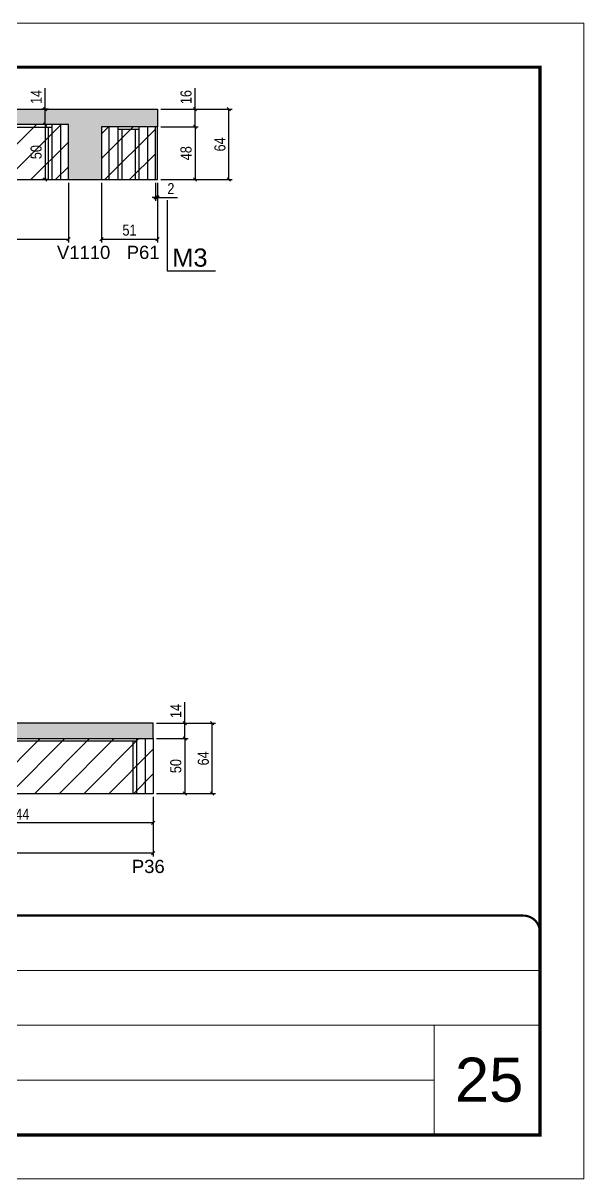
# Model space of a CAD drawing. Extents: x 3309 to 9563, y -2522 to 14608.
# Drawn here: x 4285 to 4794, y 6666 to 7716 of the extents above; entities that cross this region are included whole.
import ezdxf

# ---------------------------------------------------------------- set-up
doc = ezdxf.new("R2010")
doc.units = 0
doc.linetypes.add('CONTINUO', pattern=[0])
doc.linetypes.add('DASHED', pattern=[0.75, 0.5, -0.25])
for name, color, linetype in [('5', 5, 'Continuous'), ('COTA', 241, 'Continuous'), ('NOMENCLATURA', 7, 'Continuous'), ('Painéis', 200, 'Continuous'), ('SARR_2.2x7', 40, 'Continuous'), ('SARR_3.5x7', 81, 'Continuous')]:
    doc.layers.add(name, color=color, linetype=linetype)
for name, color, linetype, lineweight in [('CARIMBO', 255, 'Continuous', 9), ('Folhas', 255, 'Continuous', 9), ('Hachura', 251, 'Continuous', 9), ('SARRAFO DE PRESSAO', 251, 'DASHED', 9)]:
    doc.layers.add(name, color=color, linetype=linetype, lineweight=lineweight)
doc.styles.add('ARIAL', font='arial.ttf')
doc.styles.add('COTA TECNICA', font='techl___.ttf', dxfattribs={"height": 10})
doc.styles.get("Standard").update_dxf_attribs({"font": 'arial.ttf'})
doc.dimstyles.new('PAINEL', dxfattribs={"dimtxt": 10, "dimasz": 3, "dimexe": 3, "dimexo": 3, "dimgap": 3, "dimtad": 1, "dimdec": 1, "dimzin": 12, "dimdsep": 46, "dimtxsty": 'COTA TECNICA', "dimblk1": 'OBLIQUE', "dimblk2": 'OBLIQUE', "dimsah": 1, "dimcen": 0.9, "dimclrd": 4, "dimclre": 4, "dimclrt": 240, "dimadec": 1, "dimazin": 3, "dimtfac": 1, "dimtdec": 1, "dimtmove": 0, "dimatfit": 3, "dimfxl": 1, "dimtolj": 1, "dimtzin": 12, "dimarcsym": 0})
pattern_1 = [(50, (-1598.5, 0), (5.46554, -0.4781726), [0.5715, -6.2865]), (355, (-1598.5, 0), (-1.0573026, 5.7317054), [0.4572, -5.0292175]), (100.451445, (-1598.0445, -0.04), (4.4082374, 5.2535326), [0.4857003, -5.3427073]), (46.1842, (-1598.5, 1.524), (8.132371, -1.26127), [0.85725, -9.42975]), (96.63556, (-1597.822, 1.419), (7.122124, 7.422784), [0.728551, -8.014068]), (351.18415, (-1598.5, 1.524), (7.122124, 7.422784), [0.685799, -7.543792]), (21, (-1597.738, 1.143), (4.5484317, -3.067956), [0.5715, -6.2865]), (326, (-1597.738, 1.143), (1.854061, 5.525639), [0.4572, -5.0292]), (71.451445, (-1597.359, 0.8873), (6.4024926, 2.457683), [0.4857003, -5.342698]), (37.5, (-1598.5, 0), (0.0926581, 2.53665117), [0, -4.96824, 0, -5.1054, 0, -5.04825]), (7.5, (-1598.5, 0), (2.0045899, 3.00541724), [0, -2.91084, 0, -4.85394, 0, -1.92405]), (327.5, (-1600.1993, 0), (4.06771786, -0.1718623), [0, -1.905, 0, -5.9436, 0, -7.8867]), (317.5, (-1600.9613, 0), (4.4438754, 0.7627947), [0, -2.4765, 0, -3.94716, 0, -5.6007])]
pattern_2 = [(45, (-1598.5, 0), (-11.22532, 11.22532), [])]

# ---------------------------------------------------------------- blocks, each defined once
blk = doc.blocks.new('9999999999')
at = {"color": 30, "linetype": 'CONTINUO'}
for p, q in [((98564.6, 34379.6), (99584, 34379.6)), ((98564.6, 34329.8), (99488, 34329.8)), ((99584, 34329.8), (99488, 34329.8)), ((99488, 34329.8), (99488, 34230.2)), ((98564.6, 34280), (99488, 34280))]:
    blk.add_line(p, q, dxfattribs=at)
at = {"color": 30, "linetype": 'CONTINUO', "const_width": 2}
blk.add_lwpolyline([(99584, 34230.2), (99584, 34414.4, 0.414214), (99569, 34429.4), (98229, 34429.4, 0.414214), (98214, 34414.4), (98214, 34245.2, 0.414214), (98229, 34230.2), (99584, 34230.2)], format="xyb", dxfattribs=at)
at = {"layer": 'Folhas'}
blk.add_lwpolyline([(98139, 34190.2), (99624, 34190.2), (99624, 35240.2), (98139, 35240.2)], close=True, dxfattribs=at)
at = {"layer": 'Folhas', "color": 30, "const_width": 3}
blk.add_lwpolyline([(98214, 34230.2), (99584, 34230.2), (99584, 35200.2), (98214, 35200.2)], close=True, dxfattribs=at)
blk = doc.blocks.new('_Oblique')
at = {"color": 0, "linetype": 'ByBlock', "lineweight": -2}
blk.add_line((-0.5, -0.5), (0.5, 0.5), dxfattribs=at)
blk = doc.blocks.new('*D880')
at = {"layer": 'COTA', "color": 4, "lineweight": -2, "transparency": 16777216}
for p, q in [((4182.1, 7571.2), (4182.1, 7517.2)), ((4326.1, 7571.2), (4326.1, 7517.2)), ((4182.1, 7520.2), (4326.1, 7520.2))]:
    blk.add_line(p, q, dxfattribs=at)
at = {"layer": 'Defpoints', "color": 0, "transparency": 16777216}
for p in [(4182.1, 7574.2), (4326.1, 7574.2), (4326.1, 7520.2)]:
    blk.add_point(p, dxfattribs=at)
at = {"layer": 'COTA', "color": 4, "lineweight": -2, "transparency": 16777216, "xscale": 3, "yscale": 3, "zscale": 3, "rotation": 180}
blk.add_blockref('_Oblique', (4182.1, 7520.2), dxfattribs=at)
at = {"layer": 'COTA', "color": 4, "lineweight": -2, "transparency": 16777216, "xscale": 3, "yscale": 3, "zscale": 3}
blk.add_blockref('_Oblique', (4326.1, 7520.2), dxfattribs=at)
at = {"layer": 'COTA', "color": 240, "transparency": 16777216, "insert": (4254.1, 7528.2), "char_height": 10, "attachment_point": 5, "style": 'COTA TECNICA'}
blk.add_mtext('\\A1;144', dxfattribs=at)
blk = doc.blocks.new('*D881')
at = {"layer": 'COTA', "color": 4, "lineweight": -2, "transparency": 16777216}
for p, q in [((4356.1, 7571.2), (4356.1, 7517.2)), ((4407.1, 7571.2), (4407.1, 7517.2)), ((4356.1, 7520.2), (4407.1, 7520.2))]:
    blk.add_line(p, q, dxfattribs=at)
at = {"layer": 'Defpoints', "color": 0, "transparency": 16777216}
for p in [(4356.1, 7574.2), (4407.1, 7574.2), (4407.1, 7520.2)]:
    blk.add_point(p, dxfattribs=at)
at = {"layer": 'COTA', "color": 4, "lineweight": -2, "transparency": 16777216, "xscale": 3, "yscale": 3, "zscale": 3, "rotation": 180}
blk.add_blockref('_Oblique', (4356.1, 7520.2), dxfattribs=at)
at = {"layer": 'COTA', "color": 4, "lineweight": -2, "transparency": 16777216, "xscale": 3, "yscale": 3, "zscale": 3}
blk.add_blockref('_Oblique', (4407.1, 7520.2), dxfattribs=at)
at = {"layer": 'COTA', "color": 240, "transparency": 16777216, "insert": (4381.6, 7528.3), "char_height": 10, "attachment_point": 5, "style": 'COTA TECNICA'}
blk.add_mtext('\\A1;51', dxfattribs=at)
blk = doc.blocks.new('*D882')
at = {"layer": 'COTA', "color": 4, "lineweight": -2, "transparency": 16777216}
for p, q in [((4405.1, 7571.2), (4405.1, 7555.1)), ((4407.1, 7571.2), (4407.1, 7555.1)), ((4405.1, 7558.1), (4402.1, 7558.1)), ((4405.1, 7558.1), (4407.1, 7558.1)), ((4407.1, 7558.1), (4425.2, 7558.1))]:
    blk.add_line(p, q, dxfattribs=at)
at = {"layer": 'Defpoints', "color": 0, "transparency": 16777216}
for p in [(4405.1, 7574.2), (4407.1, 7574.2), (4407.1, 7558.1)]:
    blk.add_point(p, dxfattribs=at)
at = {"layer": 'COTA', "color": 4, "lineweight": -2, "transparency": 16777216, "xscale": 3, "yscale": 3, "zscale": 3}
blk.add_blockref('_Oblique', (4405.1, 7558.1), dxfattribs=at)
at = {"layer": 'COTA', "color": 4, "lineweight": -2, "transparency": 16777216, "xscale": 3, "yscale": 3, "zscale": 3, "rotation": 180}
blk.add_blockref('_Oblique', (4407.1, 7558.1), dxfattribs=at)
at = {"layer": 'COTA', "color": 240, "transparency": 16777216, "insert": (4419.2, 7566.1), "char_height": 10, "attachment_point": 5, "style": 'COTA TECNICA'}
blk.add_mtext('\\A1;2', dxfattribs=at)
blk = doc.blocks.new('*D883')
at = {"layer": 'COTA', "color": 4, "lineweight": -2, "transparency": 16777216}
for p, q in [((4410.1, 7622.2), (4444.1, 7622.2)), ((4441.1, 7622.2), (4441.1, 7574.2)), ((4410.1, 7574.2), (4444.1, 7574.2))]:
    blk.add_line(p, q, dxfattribs=at)
at = {"layer": 'Defpoints', "color": 0, "transparency": 16777216}
for p in [(4407.1, 7622.2), (4407.1, 7574.2), (4441.1, 7574.2)]:
    blk.add_point(p, dxfattribs=at)
at = {"layer": 'COTA', "color": 4, "lineweight": -2, "transparency": 16777216, "xscale": 3, "yscale": 3, "zscale": 3}
for p, rotation in [((4441.1, 7622.2), 90), ((4441.1, 7574.2), 270)]:
    blk.add_blockref('_Oblique', p, dxfattribs=dict(at, rotation=rotation))
at = {"layer": 'COTA', "color": 240, "transparency": 16777216, "insert": (4433, 7598.2), "char_height": 10, "attachment_point": 5, "rotation": 90, "style": 'COTA TECNICA'}
blk.add_mtext('\\A1;48', dxfattribs=at)
blk = doc.blocks.new('*D884')
at = {"layer": 'COTA', "color": 4, "lineweight": -2, "transparency": 16777216}
for p, q in [((4441.1, 7638.2), (4441.1, 7657.2)), ((4410.1, 7638.2), (4444.1, 7638.2)), ((4441.1, 7622.2), (4441.1, 7638.2)), ((4410.1, 7622.2), (4444.1, 7622.2))]:
    blk.add_line(p, q, dxfattribs=at)
at = {"layer": 'Defpoints', "color": 0, "transparency": 16777216}
for p in [(4407.1, 7638.2), (4441.1, 7638.2), (4407.1, 7622.2)]:
    blk.add_point(p, dxfattribs=at)
at = {"layer": 'COTA', "color": 4, "lineweight": -2, "transparency": 16777216, "xscale": 3, "yscale": 3, "zscale": 3}
for p, rotation in [((4441.1, 7638.2), 90), ((4441.1, 7622.2), 270)]:
    blk.add_blockref('_Oblique', p, dxfattribs=dict(at, rotation=rotation))
at = {"layer": 'COTA', "color": 240, "transparency": 16777216, "insert": (4433, 7649.2), "char_height": 10, "attachment_point": 5, "rotation": 90, "style": 'COTA TECNICA'}
blk.add_mtext('\\A1;16', dxfattribs=at)
blk = doc.blocks.new('*D885')
at = {"layer": 'COTA', "color": 4, "lineweight": -2, "transparency": 16777216}
for p, q in [((4410.1, 7638.2), (4474.9, 7638.2)), ((4471.9, 7574.2), (4471.9, 7638.2)), ((4410.1, 7574.2), (4474.9, 7574.2))]:
    blk.add_line(p, q, dxfattribs=at)
at = {"layer": 'Defpoints', "color": 0, "transparency": 16777216}
for p in [(4407.1, 7638.2), (4471.9, 7638.2), (4407.1, 7574.2)]:
    blk.add_point(p, dxfattribs=at)
at = {"layer": 'COTA', "color": 4, "lineweight": -2, "transparency": 16777216, "xscale": 3, "yscale": 3, "zscale": 3}
for p, rotation in [((4471.9, 7638.2), 90), ((4471.9, 7574.2), 270)]:
    blk.add_blockref('_Oblique', p, dxfattribs=dict(at, rotation=rotation))
at = {"layer": 'COTA', "color": 240, "transparency": 16777216, "insert": (4463.8, 7606.2), "char_height": 10, "attachment_point": 5, "rotation": 90, "style": 'COTA TECNICA'}
blk.add_mtext('\\A1;64', dxfattribs=at)
blk = doc.blocks.new('*D886')
at = {"layer": 'COTA', "color": 4, "lineweight": -2, "transparency": 16777216}
for p, q in [((4308.1, 7624.2), (4301.9, 7624.2)), ((4304.9, 7624.2), (4304.9, 7574.2)), ((4308.1, 7574.2), (4301.9, 7574.2))]:
    blk.add_line(p, q, dxfattribs=at)
at = {"layer": 'Defpoints', "color": 0, "transparency": 16777216}
for p in [(4311.1, 7624.2), (4304.9, 7574.2), (4311.1, 7574.2)]:
    blk.add_point(p, dxfattribs=at)
at = {"layer": 'COTA', "color": 4, "lineweight": -2, "transparency": 16777216, "xscale": 3, "yscale": 3, "zscale": 3}
for p, rotation in [((4304.9, 7624.2), 90), ((4304.9, 7574.2), 270)]:
    blk.add_blockref('_Oblique', p, dxfattribs=dict(at, rotation=rotation))
at = {"layer": 'COTA', "color": 240, "transparency": 16777216, "insert": (4296.8, 7599.2), "char_height": 10, "attachment_point": 5, "rotation": 90, "style": 'COTA TECNICA'}
blk.add_mtext('\\A1;50', dxfattribs=at)
blk = doc.blocks.new('*D887')
at = {"layer": 'COTA', "color": 4, "lineweight": -2, "transparency": 16777216}
for p, q in [((4304.9, 7638.2), (4304.9, 7657.3)), ((4308.1, 7638.2), (4301.9, 7638.2)), ((4304.9, 7624.2), (4304.9, 7638.2)), ((4308.1, 7624.2), (4301.9, 7624.2))]:
    blk.add_line(p, q, dxfattribs=at)
at = {"layer": 'Defpoints', "color": 0, "transparency": 16777216}
for p in [(4304.9, 7638.2), (4311.1, 7638.2), (4311.1, 7624.2)]:
    blk.add_point(p, dxfattribs=at)
at = {"layer": 'COTA', "color": 4, "lineweight": -2, "transparency": 16777216, "xscale": 3, "yscale": 3, "zscale": 3}
for p, rotation in [((4304.9, 7638.2), 90), ((4304.9, 7624.2), 270)]:
    blk.add_blockref('_Oblique', p, dxfattribs=dict(at, rotation=rotation))
at = {"layer": 'COTA', "color": 240, "transparency": 16777216, "insert": (4296.9, 7649.3), "char_height": 10, "attachment_point": 5, "rotation": 90, "style": 'COTA TECNICA'}
blk.add_mtext('\\A1;14', dxfattribs=at)
blk = doc.blocks.new('*D873')
at = {"layer": 'COTA', "color": 4, "lineweight": -2, "transparency": 16777216}
for p, q in [((4036.1, 7013.4), (4036.1, 6959.3)), ((4403.1, 7013.4), (4403.1, 6959.3)), ((4403.1, 6962.3), (4036.1, 6962.3))]:
    blk.add_line(p, q, dxfattribs=at)
at = {"layer": 'Defpoints', "color": 0, "transparency": 16777216}
for p in [(4036.1, 7016.4), (4403.1, 7016.4), (4036.1, 6962.3)]:
    blk.add_point(p, dxfattribs=at)
at = {"layer": 'COTA', "color": 4, "lineweight": -2, "transparency": 16777216, "xscale": 3, "yscale": 3, "zscale": 3, "rotation": 180}
blk.add_blockref('_Oblique', (4036.1, 6962.3), dxfattribs=at)
at = {"layer": 'COTA', "color": 4, "lineweight": -2, "transparency": 16777216, "xscale": 3, "yscale": 3, "zscale": 3}
blk.add_blockref('_Oblique', (4403.1, 6962.3), dxfattribs=at)
at = {"layer": 'COTA', "color": 240, "transparency": 16777216, "insert": (4219.6, 6970.5), "char_height": 10, "attachment_point": 5, "style": 'COTA TECNICA'}
blk.add_mtext('\\A1;367', dxfattribs=at)
blk = doc.blocks.new('*D875')
at = {"layer": 'COTA', "color": 4, "lineweight": -2, "transparency": 16777216}
for p, q in [((4159.1, 7013.4), (4159.1, 6986.8)), ((4403.1, 7013.4), (4403.1, 6986.8)), ((4403.1, 6989.8), (4159.1, 6989.8))]:
    blk.add_line(p, q, dxfattribs=at)
at = {"layer": 'Defpoints', "color": 0, "transparency": 16777216}
for p in [(4159.1, 7016.4), (4403.1, 7016.4), (4159.1, 6989.8)]:
    blk.add_point(p, dxfattribs=at)
at = {"layer": 'COTA', "color": 4, "lineweight": -2, "transparency": 16777216, "xscale": 3, "yscale": 3, "zscale": 3, "rotation": 180}
blk.add_blockref('_Oblique', (4159.1, 6989.8), dxfattribs=at)
at = {"layer": 'COTA', "color": 4, "lineweight": -2, "transparency": 16777216, "xscale": 3, "yscale": 3, "zscale": 3}
blk.add_blockref('_Oblique', (4403.1, 6989.8), dxfattribs=at)
at = {"layer": 'COTA', "color": 240, "transparency": 16777216, "insert": (4281.1, 6997.8), "char_height": 10, "attachment_point": 5, "style": 'COTA TECNICA'}
blk.add_mtext('\\A1;244', dxfattribs=at)
blk = doc.blocks.new('*D3031')
at = {"layer": 'COTA', "color": 4, "lineweight": -2, "transparency": 16777216}
for p, q in [((4406.1, 7066.4), (4434.8, 7066.4)), ((4431.8, 7066.4), (4431.8, 7016.4)), ((4406.1, 7016.4), (4434.8, 7016.4))]:
    blk.add_line(p, q, dxfattribs=at)
at = {"layer": 'Defpoints', "color": 0, "transparency": 16777216}
for p in [(4403.1, 7066.4), (4403.1, 7016.4), (4431.8, 7016.4)]:
    blk.add_point(p, dxfattribs=at)
at = {"layer": 'COTA', "color": 4, "lineweight": -2, "transparency": 16777216, "xscale": 3, "yscale": 3, "zscale": 3}
for p, rotation in [((4431.8, 7066.4), 90), ((4431.8, 7016.4), 270)]:
    blk.add_blockref('_Oblique', p, dxfattribs=dict(at, rotation=rotation))
at = {"layer": 'COTA', "color": 240, "transparency": 16777216, "insert": (4423.7, 7041.4), "char_height": 10, "attachment_point": 5, "rotation": 90, "style": 'COTA TECNICA'}
blk.add_mtext('\\A1;50', dxfattribs=at)
blk = doc.blocks.new('*D3032')
at = {"layer": 'COTA', "color": 4, "lineweight": -2, "transparency": 16777216}
for p, q in [((4431.8, 7080.4), (4431.8, 7099.5)), ((4406.1, 7080.4), (4434.8, 7080.4)), ((4431.8, 7066.4), (4431.8, 7080.4)), ((4406.1, 7066.4), (4434.8, 7066.4))]:
    blk.add_line(p, q, dxfattribs=at)
at = {"layer": 'Defpoints', "color": 0, "transparency": 16777216}
for p in [(4403.1, 7080.4), (4431.8, 7080.4), (4403.1, 7066.4)]:
    blk.add_point(p, dxfattribs=at)
at = {"layer": 'COTA', "color": 4, "lineweight": -2, "transparency": 16777216, "xscale": 3, "yscale": 3, "zscale": 3}
for p, rotation in [((4431.8, 7080.4), 90), ((4431.8, 7066.4), 270)]:
    blk.add_blockref('_Oblique', p, dxfattribs=dict(at, rotation=rotation))
at = {"layer": 'COTA', "color": 240, "transparency": 16777216, "insert": (4423.7, 7091.4), "char_height": 10, "attachment_point": 5, "rotation": 90, "style": 'COTA TECNICA'}
blk.add_mtext('\\A1;14', dxfattribs=at)
blk = doc.blocks.new('*D3033')
at = {"layer": 'COTA', "color": 4, "lineweight": -2, "transparency": 16777216}
for p, q in [((4406.1, 7080.4), (4459.8, 7080.4)), ((4456.8, 7016.4), (4456.8, 7080.4)), ((4406.1, 7016.4), (4459.8, 7016.4))]:
    blk.add_line(p, q, dxfattribs=at)
at = {"layer": 'Defpoints', "color": 0, "transparency": 16777216}
for p in [(4403.1, 7080.4), (4456.8, 7080.4), (4403.1, 7016.4)]:
    blk.add_point(p, dxfattribs=at)
at = {"layer": 'COTA', "color": 4, "lineweight": -2, "transparency": 16777216, "xscale": 3, "yscale": 3, "zscale": 3}
for p, rotation in [((4456.8, 7080.4), 90), ((4456.8, 7016.4), 270)]:
    blk.add_blockref('_Oblique', p, dxfattribs=dict(at, rotation=rotation))
at = {"layer": 'COTA', "color": 240, "transparency": 16777216, "insert": (4448.7, 7048.4), "char_height": 10, "attachment_point": 5, "rotation": 90, "style": 'COTA TECNICA'}
blk.add_mtext('\\A1;64', dxfattribs=at)

msp = doc.modelspace()

# ---------------------------------------------------------------- hatches: boundary and pattern name
at = {"layer": 'COTA'}
h = msp.add_hatch(dxfattribs=at)
h.set_pattern_fill('AR-CONC', color=256, scale=0.03)
h.set_pattern_definition(pattern_1)
h.paths.add_polyline_path([(4152.1, 7574.22), (4182.1, 7574.22), (4182.1, 7624.22), (4326.1, 7624.22), (4326.1, 7574.22), (4356.1, 7574.22), (4356.1, 7622.22), (4407.1, 7622.22), (4407.1, 7638.22), (3785.1, 7638.22), (3785.1, 7622.22), (4152.1, 7622.22)])
h = msp.add_hatch(dxfattribs=at)
h.set_pattern_fill('AR-CONC', color=256, scale=0.03)
h.set_pattern_definition(pattern_1)
h.paths.add_polyline_path([(4036.1, 7066.35), (4403.1, 7066.35), (4403.1, 7080.35), (3781.1, 7080.35), (3781.1, 7066.35), (3832.1, 7066.35), (3832.1, 7016.35), (3862.1, 7016.35), (3862.1, 7066.35), (4006.1, 7066.35), (4006.1, 7016.35), (4036.1, 7016.35)])
at = {"layer": 'Hachura', "linetype": 'ByBlock'}
h = msp.add_hatch(dxfattribs=at)
h.set_pattern_fill('ANSI31', color=256, scale=5)
h.set_pattern_definition(pattern_2)
h.paths.add_polyline_path([(4029.1, 7622.22), (3785.1, 7622.22), (3785.1, 7574.22), (4029.1, 7574.22)])
h.paths.add_polyline_path([(4150.1, 7622.22), (4029.1, 7622.22), (4029.1, 7574.22), (4150.1, 7574.22)])
h.paths.add_polyline_path([(4326.1, 7624.22), (4182.1, 7624.22), (4182.1, 7574.22), (4326.1, 7574.22)])
h.paths.add_polyline_path([(4405.1, 7622.22), (4356.1, 7622.22), (4356.1, 7574.22), (4405.1, 7574.22)])
h = msp.add_hatch(dxfattribs=at)
h.set_pattern_fill('ANSI31', color=256, scale=5)
h.set_pattern_definition(pattern_2)
h.paths.add_polyline_path([(3832.1, 7066.35), (3783.1, 7066.35), (3783.1, 7016.35), (3832.1, 7016.35)])
h.paths.add_polyline_path([(4006.1, 7066.35), (3862.1, 7066.35), (3862.1, 7016.35), (4006.1, 7016.35)])
h.paths.add_polyline_path([(4159.1, 7066.35), (4038.1, 7066.35), (4038.1, 7016.35), (4159.1, 7016.35)])
h.paths.add_polyline_path([(4403.1, 7066.35), (4159.1, 7066.35), (4159.1, 7016.35), (4403.1, 7016.35)])

# ---------------------------------------------------------------- linework, layer by layer
at = {"layer": 'COTA'}
for p, q in [((3785.1, 7638.22), (4407.1, 7638.22)), ((4407.1, 7638.22), (4407.1, 7622.22)), ((4326.1, 7574.22), (4356.1, 7574.22)), ((4403.1, 7080.35), (3781.1, 7080.35)), ((4403.1, 7066.35), (4403.1, 7080.35))]:
    msp.add_line(p, q, dxfattribs=at)
at = {"layer": 'NOMENCLATURA', "linetype": 'Continuous'}
for p, q in [((4416.02, 7490.95), (4416.02, 7555.57)), ((4459.73, 7490.95), (4416.02, 7490.95))]:
    msp.add_line(p, q, dxfattribs=at)
at = {"layer": 'Painéis', "linetype": 'ByBlock'}
for p, q in [((4326.1, 7624.22), (4182.1, 7624.22)), ((4326.1, 7574.22), (4326.1, 7624.22)), ((4407.1, 7622.22), (4356.1, 7622.22)), ((4356.1, 7622.22), (4356.1, 7574.22)), ((4405.1, 7574.22), (4405.1, 7622.22)), ((4407.1, 7574.22), (4407.1, 7622.22)), ((4182.1, 7574.22), (4326.1, 7574.22)), ((4356.1, 7574.22), (4407.1, 7574.22)), ((4036.1, 7066.35), (4403.1, 7066.35)), ((4403.1, 7066.35), (4403.1, 7016.35)), ((4403.1, 7016.35), (4036.1, 7016.35))]:
    msp.add_line(p, q, dxfattribs=at)
at = {"layer": 'SARR_2.2x7', "linetype": 'Continuous'}
for p, q in [((4319.1, 7574.22), (4319.1, 7624.22)), ((4197.1, 7622.02), (4311.1, 7622.02)), ((4363.1, 7574.22), (4363.1, 7622.22)), ((4371.1, 7620.02), (4390.1, 7620.02)), ((4398.1, 7574.22), (4398.1, 7622.22)), ((4388.1, 7064.15), (4159.1, 7064.15)), ((4396.1, 7016.35), (4396.1, 7066.35))]:
    msp.add_line(p, q, dxfattribs=at)
at = {"layer": 'SARR_3.5x7'}
for p, q in [((4311.1, 7624.22), (4311.1, 7574.22)), ((4307.6, 7622.02), (4307.6, 7574.22)), ((4371.1, 7622.22), (4371.1, 7574.22)), ((4374.6, 7620.02), (4374.6, 7574.22)), ((4386.6, 7620.02), (4386.6, 7574.22)), ((4390.1, 7622.22), (4390.1, 7574.22)), ((4384.6, 7064.15), (4384.6, 7016.35)), ((4388.1, 7066.35), (4388.1, 7016.35))]:
    msp.add_line(p, q, dxfattribs=at)

# ---------------------------------------------------------------- block references
at = {"layer": 'SARRAFO DE PRESSAO', "color": 6, "linetype": 'ByBlock'}
msp.add_blockref('9999999999', (-94829.61, -27523.8), dxfattribs=at)

# ---------------------------------------------------------------- texts
at = {"layer": '5', "linetype": 'Continuous'}
for s, rotation, p in [('V1110', 0.00004, (4315.68, 7502.14)), ('P61', 0.00004, (4379.1, 7502.14)), ('P36', 359.99996, (4383.75, 6944.28))]:
    msp.add_text(s, height=12, rotation=rotation, dxfattribs=at).set_placement(p)
at = {"layer": 'CARIMBO', "style": 'ARIAL'}
msp.add_text('25', height=40, dxfattribs=at).set_placement((4677.23, 6736.55))
at = {"layer": 'NOMENCLATURA', "linetype": 'Continuous'}
msp.add_text('M3', height=16.5, dxfattribs=at).set_placement((4420.47, 7495.15))

# ---------------------------------------------------------------- dimensions: what is measured, and where the dimension line sits
at = {"layer": 'COTA'}
for base, p1, p2, angle, picture, middle in [((4304.94, 7638.22), (4311.1, 7624.22), (4311.1, 7638.22), 90, '*D887', (4296.86, 7649.27)), ((4441.08, 7638.22), (4407.1, 7622.22), (4407.1, 7638.22), 90, '*D884', (4432.97, 7649.22)), ((4471.86, 7638.22), (4407.1, 7574.22), (4407.1, 7638.22), 90, '*D885', (4463.75, 7606.22)), ((4304.94, 7574.22), (4311.1, 7624.22), (4311.1, 7574.22), 90, '*D886', (4296.83, 7599.22)), ((4441.08, 7574.22), (4407.1, 7622.22), (4407.1, 7574.22), 90, '*D883', (4432.98, 7598.22)), ((4326.1, 7520.15), (4182.1, 7574.22), (4326.1, 7574.22), 180, '*D880', (4254.1, 7528.23)), ((4407.1, 7520.15), (4356.1, 7574.22), (4407.1, 7574.22), 180, '*D881', (4381.6, 7528.26)), ((4431.81, 7080.35), (4403.1, 7066.35), (4403.1, 7080.35), 90, '*D3032', (4423.74, 7091.41)), ((4456.83, 7080.35), (4403.1, 7016.35), (4403.1, 7080.35), 90, '*D3033', (4448.73, 7048.35)), ((4431.81, 7016.35), (4403.1, 7066.35), (4403.1, 7016.35), 90, '*D3031', (4423.7, 7041.35)), ((4159.1, 6989.77), (4403.1, 7016.35), (4159.1, 7016.35), 180, '*D875', (4281.1, 6997.84))]:
    dim = msp.add_linear_dim(base=base, p1=p1, p2=p2, angle=angle, dimstyle='PAINEL', dxfattribs=at)
    dim.commit()
    dim.dimension.update_dxf_attribs({"geometry": picture, "text_midpoint": middle})
for base, p1, p2, picture, middle in [((4407.1, 7558.08), (4405.1, 7574.22), (4407.1, 7574.22), '*D882', (4419.16, 7566.08)), ((4036.1, 6962.29), (4403.1, 7016.35), (4036.1, 7016.35), '*D873', (4219.6, 6970.51))]:
    dim = msp.add_linear_dim(base=base, p1=p1, p2=p2, dimstyle='PAINEL', dxfattribs=at)
    dim.commit()
    dim.dimension.update_dxf_attribs({"geometry": picture, "text_midpoint": middle})

doc.saveas('drawing.dxf')
